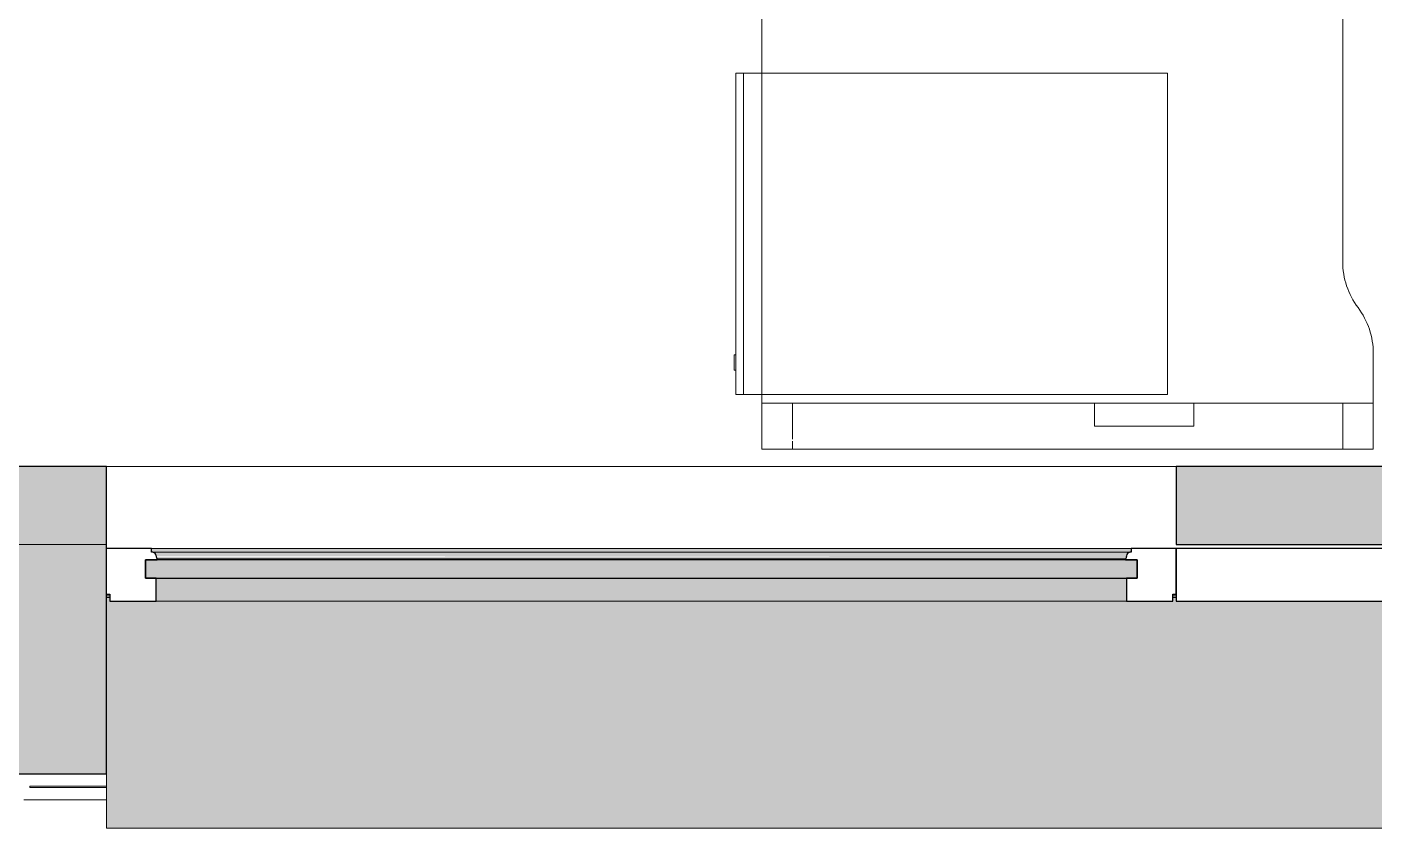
# Model space of a CAD drawing. Header units: millimetres. Extents: x 155927 to 326028, y -36033 to 97293.
# Drawn here: x 179180 to 180943, y 8897 to 9944 of the extents above; entities that cross this region are included whole.
import ezdxf

# ---------------------------------------------------------------- set-up
doc = ezdxf.new("R2010")
doc.units = ezdxf.units.MM
doc.header["$MEASUREMENT"] = 0
for name, color, linetype, lineweight in [('A-GLAZ', 7, 'CONTINUOUS', 9), ('A-GLAZ-CURT', 7, 'CONTINUOUS', 9), ('A-GLAZ-CWMG', 7, 'CONTINUOUS', 9), ('A-WALL', 7, 'CONTINUOUS', 9), ('A-WALL-PATT', 7, 'CONTINUOUS', 9), ('I-FURN', 8, 'CONTINUOUS', 9), ('I-WALL', 7, 'CONTINUOUS', 9)]:
    doc.layers.add(name, color=color, linetype=linetype, lineweight=lineweight)

msp = doc.modelspace()

# ---------------------------------------------------------------- hatches: boundary and pattern name
at = {"layer": 'A-GLAZ'}
for points in [[(180621.8, 9257.5), (180624.6, 9257.5), (180624.6, 9262.5), (179343, 9262.5), (179343, 9257.5), (180620.8, 9257.5)], [(180618.8, 9252.6), (180620.6, 9256.2), (180620.8, 9257.5), (179345.9, 9257), (179348.6, 9253.9), (179349.3, 9252.6), (180618.4, 9252.6)], [(180632.6, 9223.6), (180632.6, 9247.5), (179335.1, 9247.5), (179335.1, 9223.6)], [(180530.2, 9248.6), (180617.4, 9248.6), (180618.6, 9252.6), (179349, 9251.5), (179350.3, 9248.6), (179923.6, 9248.6)], [(180617.4, 9247.5), (180617.4, 9248.6), (180530.2, 9247.5)], [(180618.6, 9193.6), (180618.6, 9223.6), (179349, 9223.6), (179349, 9193.6)], [(183567.8, 8896.6), (183567.8, 9198.3), (183563.5, 9198.3), (183563.5, 9193.6), (182172.2, 9193.6), (182172.2, 9198.3), (182167.8, 9198.3), (182167.8, 9193.6), (180683.8, 9193.6), (180683.8, 9198.3), (180679.5, 9198.3), (180679.5, 9193.6), (179288.2, 9193.6), (179288.2, 9198.3), (179283.8, 9198.3), (179283.8, 8896.6), (181743.4, 8896.6)]]:
    msp.add_hatch(color=256, dxfattribs=at).paths.add_polyline_path(points, flags=0)
h = msp.add_hatch(color=256, dxfattribs=at)
h.paths.add_polyline_path([(182231.4, 9255.8), (182228.6, 9257.5), (182229.9, 9256.4), (182231, 9255.9)], flags=0)
h.paths.add_polyline_path([(179347.4, 9255.8), (179344.6, 9257.5), (179345.9, 9256.4), (179347, 9255.9)], flags=0)
h = msp.add_hatch(color=256, dxfattribs=at)
h.paths.add_polyline_path([(183567.8, 9198.3), (183567.8, 9200.4), (183563.5, 9200.4), (183563.5, 9198.3)], flags=0)
h.paths.add_polyline_path([(182172.2, 9198.3), (182172.2, 9200.4), (182167.8, 9200.4), (182167.8, 9198.3)], flags=0)
h.paths.add_polyline_path([(180679.5, 9198.3), (180683.8, 9198.3), (180683.8, 9200.4), (180679.5, 9200.4)], flags=0)
h.paths.add_polyline_path([(179283.8, 9198.3), (179288.2, 9198.3), (179288.2, 9200.4), (179283.8, 9200.4)], flags=0)
at = {"layer": 'A-WALL-PATT'}
h = msp.add_hatch(color=256, dxfattribs=at)
h.paths.add_polyline_path([(189923.2, 9267.6), (189923.2, 9369.6), (187692.8, 9369.6), (187692.8, 9267.6), (189022.3, 9267.6)], flags=0)
h.paths.add_polyline_path([(184908.8, 9267.6), (184908.8, 9369.6), (183567.8, 9369.6), (183567.8, 9267.6), (184776.3, 9267.6)], flags=0)
h.paths.add_polyline_path([(179007.4, 9267.6), (179283.8, 9267.6), (179283.8, 9369.6), (179007.4, 9369.6)], flags=0)
for points in [[(180785.8, 9267.6), (180785.8, 9369.6), (180683.8, 9369.6), (180683.8, 9267.6)], [(182065.8, 9267.6), (182065.8, 9369.6), (180785.8, 9369.6), (180785.8, 9267.6), (181743.4, 9267.6)]]:
    msp.add_hatch(color=256, dxfattribs=at).paths.add_polyline_path(points, flags=0)
h = msp.add_hatch(color=256, dxfattribs=at)
h.paths.add_polyline_path([(226158.8, 8967.6), (226158.8, 9267.6), (224992.8, 9267.6), (224992.8, 8967.6), (225417.2, 8967.6)], flags=0)
h.paths.add_polyline_path([(222990.9, 8967.6), (223358.8, 8967.6), (223358.8, 9267.6), (222192.8, 9267.6), (222192.8, 8967.6)], flags=0)
h.paths.add_polyline_path([(215258.8, 8967.6), (215258.8, 9267.6), (213567.8, 9267.6), (213567.8, 8967.6)], flags=0)
h.paths.add_polyline_path([(207033.8, 8967.6), (207033.8, 9267.6), (202692.8, 9267.6), (202692.8, 8967.6), (206006.6, 8967.6)], flags=0)
h.paths.add_polyline_path([(199908.8, 8967.6), (199908.8, 9267.6), (197242.8, 9267.6), (197242.8, 8967.6), (198727.6, 8967.6)], flags=0)
h.paths.add_polyline_path([(195608.8, 8967.6), (195608.8, 9267.6), (192942.8, 9267.6), (192942.8, 8967.6), (193875, 8967.6)], flags=0)
h.paths.add_polyline_path([(190158.8, 8967.6), (190158.8, 9267.6), (187692.8, 9267.6), (187692.8, 8967.6), (189022.3, 8967.6)], flags=0)
h.paths.add_polyline_path([(184908.8, 8967.6), (184908.8, 9267.6), (183567.8, 9267.6), (183567.8, 8967.6), (184169.7, 8967.6)], flags=0)
h.paths.add_polyline_path([(179283.8, 8967.6), (179283.8, 9267.6), (177567.8, 9267.6), (177567.8, 8967.6)], flags=0)
h.paths.add_polyline_path([(165783.8, 8967.6), (165783.8, 9267.6), (164242.8, 9267.6), (164242.8, 8967.6), (164759.1, 8967.6)], flags=0)
h.paths.add_polyline_path([(162332.8, 8967.6), (162608.8, 8967.6), (162608.8, 9267.6), (161817.8, 9267.6), (161817.8, 8967.6)], flags=0)
h.paths.add_polyline_path([(157533.8, 8967.6), (157533.8, 9267.6), (156460.8, 9267.6), (156460.8, 8967.6), (157480.1, 8967.6)], flags=0)

# ---------------------------------------------------------------- linework, layer by layer
at = {"layer": 'A-GLAZ', "lineweight": 30}
for p, q in [((179343, 9262.5), (179283.8, 9262.5)), ((179343, 9257.5), (179343, 9262.5)), ((179344.6, 9257.5), (179343, 9257.5)), ((180624.6, 9257.5), (180623.1, 9257.5)), ((180624.6, 9262.5), (180624.6, 9257.5)), ((180683.8, 9262.5), (180624.6, 9262.5)), ((182167.8, 9262.5), (180683.8, 9262.5)), ((180683.8, 9262.5), (180683.8, 9193.6)), ((180683.8, 9202.6), (180683.8, 9262.5)), ((179335.1, 9247.5), (179335.1, 9223.6)), ((180632.6, 9247.5), (179335.1, 9247.5)), ((179335.1, 9223.6), (179335.1, 9247.5)), ((179335.1, 9247.5), (179350.3, 9247.5)), ((179350.3, 9247.5), (179350.3, 9248.6)), ((180617.4, 9248.6), (180617.4, 9247.5)), ((180617.4, 9247.5), (180632.6, 9247.5)), ((180632.6, 9223.6), (180632.6, 9247.5)), ((180632.6, 9247.5), (180632.6, 9223.6)), ((179335.1, 9223.6), (180632.6, 9223.6)), ((179349, 9223.6), (179335.1, 9223.6)), ((179349, 9193.6), (179349, 9223.6)), ((180632.6, 9223.6), (180618.6, 9223.6)), ((180618.6, 9223.6), (180618.6, 9193.6)), ((179283.8, 9202.6), (179288.2, 9202.6)), ((179288.2, 9202.6), (179288.2, 9193.6)), ((180679.5, 9193.6), (180679.5, 9202.6)), ((180679.5, 9202.6), (180683.8, 9202.6)), ((179288.2, 9193.6), (179349, 9193.6)), ((180618.6, 9193.6), (180679.5, 9193.6)), ((180683.8, 9193.6), (182167.8, 9193.6))]:
    msp.add_line(p, q, dxfattribs=at)
at = {"layer": 'A-GLAZ'}
for p, q in [((180624.6, 9262.5), (179343, 9262.5)), ((179343, 9257.5), (179344.6, 9257.5)), ((179344.6, 9257.5), (180623.1, 9257.5)), ((180623.1, 9257.5), (180624.6, 9257.5)), ((179350.3, 9248.6), (180617.4, 9248.6)), ((179283.8, 9200.4), (179288.2, 9200.4)), ((179283.8, 9198.3), (179288.2, 9198.3)), ((179349, 9193.6), (180618.6, 9193.6)), ((180679.5, 9200.4), (180683.8, 9200.4)), ((180679.5, 9198.3), (180683.8, 9198.3)), ((179283.8, 8896.6), (179283.8, 8967.6)), ((179283.8, 8896.6), (183567.8, 8896.6))]:
    msp.add_line(p, q, dxfattribs=at)
at = {"layer": 'A-GLAZ', "lineweight": 30}
for centre, radius, start, end in [((179343.5, 9252.2), 5.36, 3.4261, 78.0476), ((180624.2, 9252.2), 5.36, 101.9524, 176.5739), ((179356.2, 9253), 7.4, 183.4261, 216.5739), ((180611.5, 9253), 7.4, 323.4261, 356.5739)]:
    msp.add_arc(centre, radius, start, end, dxfattribs=at)
at = {"layer": 'A-GLAZ'}
for points, knots in [([(179347, 9256.2), (179346.9, 9256.4), (179346.5, 9256.7), (179345.7, 9257.2), (179345, 9257.4), (179344.6, 9257.5)], [-0.4, -0.4, -0.4, -0.4, -0.3, -0.2, 0, 0, 0, 0]), ([(179348.8, 9252.6), (179348.8, 9253), (179348.7, 9253.7), (179348.3, 9254.6), (179348.1, 9255), (179348, 9255.2)], [-1, -1, -1, -1, -0.8, -0.7, -0.6, -0.6, -0.6, -0.6]), ([(180619.7, 9255.2), (180619.6, 9255), (180619.4, 9254.6), (180619, 9253.7), (180618.9, 9253), (180618.8, 9252.6)], [0.6, 0.6, 0.6, 0.6, 0.7, 0.8, 1, 1, 1, 1]), ([(180623.1, 9257.5), (180622.6, 9257.4), (180622, 9257.2), (180621.2, 9256.7), (180620.8, 9256.4), (180620.6, 9256.2)], [0, 0, 0, 0, 0.2, 0.3, 0.4, 0.4, 0.4, 0.4])]:
    msp.add_open_spline(points, degree=3, knots=knots, dxfattribs=at)
for points in [[(179350.3, 9248.6), (179350, 9249), (179349.7, 9249.4), (179349.5, 9249.8)], [(180618.1, 9249.8), (180617.9, 9249.4), (180617.7, 9249), (180617.4, 9248.6)]]:
    msp.add_open_spline(points, degree=3, dxfattribs=at)
at = {"layer": 'A-GLAZ-CURT'}
msp.add_line((179283.8, 8933.6), (179175.8, 8933.6), dxfattribs=at)
at = {"layer": 'A-GLAZ-CWMG'}
for p, q in [((179183.8, 8949.6), (179183.8, 8951.6)), ((179183.8, 8951.6), (179283.8, 8951.6)), ((179283.8, 8949.6), (179183.8, 8949.6))]:
    msp.add_line(p, q, dxfattribs=at)
at = {"layer": 'A-WALL'}
msp.add_line((179283.8, 9267.6), (179007.4, 9267.6), dxfattribs=at)
at = {"layer": 'A-WALL', "lineweight": 30}
for p, q in [((179283.8, 8967.6), (179283.8, 9267.6)), ((177567.8, 8967.6), (179283.8, 8967.6))]:
    msp.add_line(p, q, dxfattribs=at)
at = {"layer": 'I-FURN'}
for p, q in [((180141.6, 10992.4), (180141.6, 9392.4)), ((180141.6, 9392.4), (180141.6, 10992.4)), ((180901.6, 9637.4), (180901.6, 10469.7)), ((180901.6, 10469.7), (180901.6, 9637.4)), ((180117.3, 9883.9), (180107.3, 9883.9)), ((180107.3, 9883.9), (180107.3, 9463.9)), ((180117.3, 9463.9), (180117.3, 9883.9)), ((180141.6, 9883.9), (180117.3, 9883.9)), ((180117.3, 9883.9), (180117.3, 9463.9)), ((180672.3, 9883.9), (180141.6, 9883.9)), ((180672.3, 9463.9), (180672.3, 9883.9)), ((180107.3, 9515.5), (180105.3, 9515.5)), ((180105.3, 9515.5), (180105.3, 9495.5)), ((180105.3, 9495.5), (180105.3, 9515.5)), ((180941.6, 9392.4), (180941.6, 9517.4)), ((180941.6, 9517.4), (180941.6, 9392.4)), ((180105.3, 9495.5), (180107.3, 9495.5)), ((180107.3, 9463.9), (180117.3, 9463.9)), ((180117.3, 9463.9), (180141.6, 9463.9)), ((180141.6, 9463.9), (180672.3, 9463.9)), ((180141.6, 9452.4), (180576.6, 9452.4)), ((180181.6, 9452.4), (180141.6, 9452.4)), ((180141.6, 9392.4), (180141.6, 9452.4)), ((180141.6, 9452.4), (180141.6, 9392.4)), ((180901.6, 9452.4), (180181.6, 9452.4)), ((180181.6, 9452.4), (180181.6, 9405.3)), ((180181.6, 9452.4), (180181.6, 9405.3)), ((180576.6, 9452.4), (180706.6, 9452.4)), ((180576.6, 9422.4), (180576.6, 9452.4)), ((180576.6, 9452.4), (180576.6, 9422.4)), ((180706.6, 9452.4), (180941.6, 9452.4)), ((180706.6, 9452.4), (180706.6, 9422.4)), ((180706.6, 9452.4), (180706.6, 9422.4)), ((180941.6, 9452.4), (180901.6, 9452.4)), ((180901.6, 9452.4), (180901.6, 9392.4)), ((180901.6, 9452.4), (180901.6, 9392.4)), ((180941.6, 9452.4), (180941.6, 9392.4)), ((180941.6, 9452.4), (180941.6, 9392.4)), ((180706.6, 9422.4), (180576.6, 9422.4)), ((180576.6, 9422.4), (180706.6, 9422.4)), ((180181.6, 9402.9), (180181.6, 9392.4)), ((180181.6, 9402.9), (180181.6, 9392.4)), ((180941.6, 9392.4), (180141.6, 9392.4)), ((180141.6, 9392.4), (180181.6, 9392.4)), ((180141.6, 9392.4), (180941.6, 9392.4)), ((180941.6, 9392.4), (180141.6, 9392.4)), ((180181.6, 9392.4), (180901.6, 9392.4)), ((180901.6, 9392.4), (180941.6, 9392.4))]:
    msp.add_line(p, q, dxfattribs=at)
for centre, start, end in [((181001.6, 9637.4), 180, 216.8699), ((181001.6, 9637.4), 180, 216.8699), ((180841.6, 9517.4), 0, 36.8699), ((180841.6, 9517.4), 0, 36.8699)]:
    msp.add_arc(centre, 100, start, end, dxfattribs=at)
at = {"layer": 'I-WALL', "lineweight": 30}
for p, q in [((179283.8, 9369.6), (179007.4, 9369.6)), ((179283.8, 9267.6), (179283.8, 9369.6)), ((180785.8, 9369.6), (180683.8, 9369.6)), ((180683.8, 9369.6), (180683.8, 9267.6)), ((182065.8, 9369.6), (180785.8, 9369.6)), ((180683.8, 9267.6), (180785.8, 9267.6)), ((180785.8, 9267.6), (182065.8, 9267.6))]:
    msp.add_line(p, q, dxfattribs=at)
at = {"layer": 'I-WALL'}
for p, q in [((179283.8, 9369.6), (180683.8, 9369.6)), ((179007.4, 9267.6), (179283.8, 9267.6))]:
    msp.add_line(p, q, dxfattribs=at)

doc.saveas('drawing.dxf')
